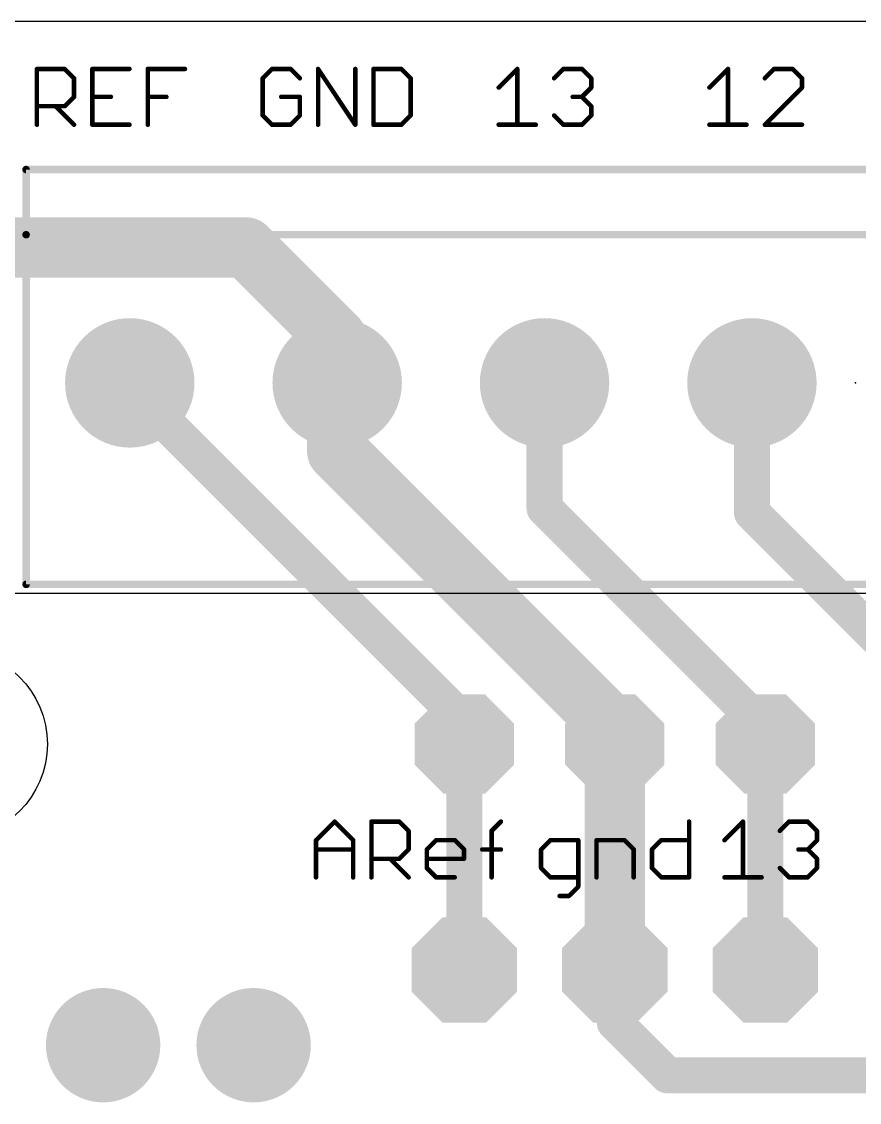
# Model space of a CAD drawing. Extents: x -6.6 to 74.2, y -9.7 to 63.
# Drawn here: x 16.4 to 30.54, y 44.75 to 62.99 of the extents above; entities that cross this region are included whole.
import ezdxf

# ---------------------------------------------------------------- set-up
doc = ezdxf.new("R2010")
doc.units = 0
for name, color, linetype in [('1', 12, 'CONTINUOUS'), ('16', 132, 'CONTINUOUS'), ('17', 110, 'CONTINUOUS'), ('18', 110, 'CONTINUOUS'), ('20', 53, 'CONTINUOUS'), ('21', 253, 'CONTINUOUS'), ('22', 253, 'CONTINUOUS'), ('23', 53, 'CONTINUOUS'), ('51', 253, 'CONTINUOUS')]:
    doc.layers.add(name, color=color, linetype=linetype)

# ---------------------------------------------------------------- blocks, each defined once
blk = doc.blocks.new('RECT')
blk.add_solid([(-0.5, -0.5), (0.5, -0.5), (-0.5, 0.5), (0.5, 0.5)])
blk = doc.blocks.new('OCTAGONP')
at = {"const_width": 0.5}
blk.add_lwpolyline([(-0.25, -0.1036), (-0.25, 0.1036), (-0.1036, 0.25), (0.1036, 0.25), (0.25, 0.1036), (0.25, -0.1036), (0.1036, -0.25), (-0.1036, -0.25), (-0.25, -0.1036), (-0.25, 0.1036)], dxfattribs=at)
blk = doc.blocks.new('ROUNDP')
at = {"const_width": 0.5}
blk.add_lwpolyline([(0, -0.25, 1), (0, 0.25, 1), (0, -0.25)], format="xyb", dxfattribs=at)
blk = doc.blocks.new('ROUNDV')
at = {"const_width": 0.5}
blk.add_lwpolyline([(0, -0.25, 1), (0, 0.25, 1), (0, -0.25)], format="xyb", dxfattribs=at)

msp = doc.modelspace()

# ---------------------------------------------------------------- linework, layer by layer
at = {"layer": '1'}
for points, const_width in [([(21.73, 56.896), (21.73, 55.74)], 1.016), ([(18.23, 56.827), (18.23, 56.896)], 0.6096), ([(24.257, 50.8), (18.23, 56.827)], 0.6096), ([(21.73, 56.896), (21.717, 56.896)], 0.6096), ([(25.23, 54.78), (25.23, 56.896)], 0.6096), ([(28.73, 54.709), (28.73, 56.896)], 0.6096), ([(21.73, 55.74), (26.416, 51.054)], 1.016), ([(28.956, 51.054), (25.23, 54.78)], 0.6096), ([(31.623, 51.816), (28.73, 54.709)], 0.6096), ([(26.416, 51.054), (26.416, 50.8)], 1.016), ([(26.416, 50.8), (26.416, 46.99)], 1.016), ([(28.956, 50.8), (28.956, 51.054)], 0.6096), ([(23.876, 50.8), (24.257, 50.8)], 0.6096), ([(23.876, 46.99), (23.876, 50.8)], 0.6096), ([(28.956, 46.99), (28.956, 50.8)], 0.6096), ([(26.416, 46.99), (26.416, 46.101)], 0.6096), ([(26.416, 46.101), (27.305, 45.212)], 0.6096), ([(27.305, 45.212), (64.897, 45.212)], 0.6096)]:
    msp.add_lwpolyline(points, dxfattribs=dict(at, const_width=const_width))
for points, const_width in [([(21.984, 56.896, 1), (21.476, 56.896)], 0.508), ([(18.3378, 56.9348, 1), (18.1222, 56.7192)], 0.3048), ([(18.3824, 56.896, 1), (18.0776, 56.896)], 0.3048), ([(21.717, 57.0484, 1), (21.717, 56.7436)], 0.3048), ([(21.73, 56.7436, 1), (21.73, 57.0484)], 0.3048), ([(25.3824, 56.896, 1), (25.0776, 56.896)], 0.3048), ([(28.8824, 56.896, 1), (28.5776, 56.896)], 0.3048), ([(18.0776, 56.827, 1), (18.3824, 56.827)], 0.3048), ([(21.9096, 55.9196, 1), (21.5504, 55.5604)], 0.508), ([(21.476, 55.74, 1), (21.984, 55.74)], 0.508), ([(25.3378, 54.8878, 1), (25.1222, 54.6722)], 0.3048), ([(25.0776, 54.78, 1), (25.3824, 54.78)], 0.3048), ([(28.8378, 54.8168, 1), (28.6222, 54.6012)], 0.3048), ([(28.5776, 54.709, 1), (28.8824, 54.709)], 0.3048), ([(26.67, 51.054, 1), (26.162, 51.054)], 0.508), ([(26.2364, 50.8744, 1), (26.5956, 51.2336)], 0.508), ([(26.67, 50.8, 1), (26.162, 50.8)], 0.508), ([(29.1084, 51.054, 1), (28.8036, 51.054)], 0.3048), ([(28.8482, 50.9462, 1), (29.0638, 51.1618)], 0.3048), ([(23.876, 50.9524, 1), (23.876, 50.6476)], 0.3048), ([(24.0284, 50.8, 1), (23.7236, 50.8)], 0.3048), ([(24.257, 50.6476, 1), (24.257, 50.9524)], 0.3048), ([(29.1084, 50.8, 1), (28.8036, 50.8)], 0.3048), ([(24.1492, 50.6922, 1), (24.3648, 50.9078)], 0.3048), ([(26.162, 50.8, 1), (26.67, 50.8)], 0.508), ([(28.8036, 50.8, 1), (29.1084, 50.8)], 0.3048), ([(26.162, 46.99, 1), (26.67, 46.99)], 0.508), ([(26.5684, 46.99, 1), (26.2636, 46.99)], 0.3048), ([(23.7236, 46.99, 1), (24.0284, 46.99)], 0.3048), ([(28.8036, 46.99, 1), (29.1084, 46.99)], 0.3048), ([(26.5238, 46.2088, 1), (26.3082, 45.9932)], 0.3048), ([(26.2636, 46.101, 1), (26.5684, 46.101)], 0.3048), ([(27.305, 45.3644, 1), (27.305, 45.0596)], 0.3048), ([(27.1972, 45.1042, 1), (27.4128, 45.3198)], 0.3048)]:
    msp.add_lwpolyline(points, format="xyb", dxfattribs=dict(at, const_width=const_width))
at = {"layer": '16', "const_width": 1.016}
for points in [[(15.67, 59.182), (20.193, 59.182)], [(20.193, 59.182), (21.717, 57.658)], [(21.717, 57.658), (21.717, 56.909)], [(21.717, 56.909), (21.73, 56.896)]]:
    msp.add_lwpolyline(points, dxfattribs=at)
at = {"layer": '16', "const_width": 0.508}
for points in [[(20.3726, 59.3616, 1), (20.0134, 59.0024)], [(20.193, 58.928, 1), (20.193, 59.436)], [(21.971, 57.658, 1), (21.463, 57.658)], [(21.5374, 57.4784, 1), (21.8966, 57.8376)], [(21.8966, 57.0886, 1), (21.5374, 56.7294)], [(21.5504, 56.7164, 1), (21.9096, 57.0756)], [(21.463, 56.909, 1), (21.971, 56.909)]]:
    msp.add_lwpolyline(points, format="xyb", dxfattribs=at)
at = {"layer": '20'}
msp.add_line((74.168, 62.992), (7.62, 62.992), dxfattribs=at)
msp.add_circle((15.24, 50.8), 1.6, dxfattribs=at)
at = {"layer": '21'}
for points, const_width in [([(16.6625, 61.2521), (16.6625, 62.1927)], 0.0762), ([(16.6625, 62.1927), (17.1328, 62.1927)], 0.0762), ([(17.1328, 62.1927), (17.2896, 62.0359)], 0.0762), ([(18.2251, 62.1927), (17.5981, 62.1927)], 0.0762), ([(17.5981, 62.1927), (17.5981, 61.2521)], 0.0762), ([(18.5336, 61.2521), (18.5336, 62.1927)], 0.0762), ([(18.5336, 62.1927), (19.1606, 62.1927)], 0.0762), ([(20.6293, 62.1927), (20.4725, 62.0359)], 0.0762), ([(20.9428, 62.1927), (20.6293, 62.1927)], 0.0762), ([(21.0996, 62.0359), (20.9428, 62.1927)], 0.0762), ([(21.4081, 61.2521), (21.4081, 62.1927)], 0.0762), ([(21.4081, 62.1927), (22.0351, 61.2521)], 0.0762), ([(22.0351, 61.2521), (22.0351, 62.1927)], 0.0762), ([(22.3436, 62.1927), (22.3436, 61.2521)], 0.0762), ([(22.8139, 62.1927), (22.3436, 62.1927)], 0.0762), ([(22.9707, 62.0359), (22.8139, 62.1927)], 0.0762), ([(24.4561, 61.8792), (24.7696, 62.1927)], 0.0762), ([(24.7696, 62.1927), (24.7696, 61.2521)], 0.0762), ([(25.3916, 62.0359), (25.5483, 62.1927)], 0.0762), ([(25.5483, 62.1927), (25.8619, 62.1927)], 0.0762), ([(25.8619, 62.1927), (26.0187, 62.0359)], 0.0762), ([(28.0121, 61.8792), (28.3256, 62.1927)], 0.0762), ([(28.3256, 62.1927), (28.3256, 61.2521)], 0.0762), ([(29.1043, 62.1927), (28.9476, 62.0359)], 0.0762), ([(29.4179, 62.1927), (29.1043, 62.1927)], 0.0762), ([(29.5747, 62.0359), (29.4179, 62.1927)], 0.0762), ([(17.2896, 62.0359), (17.2896, 61.7224)], 0.0762), ([(20.4725, 62.0359), (20.4725, 61.4089)], 0.0762), ([(22.9707, 61.4089), (22.9707, 62.0359)], 0.0762), ([(26.0187, 62.0359), (26.0187, 61.8792)], 0.0762), ([(29.5747, 61.8792), (29.5747, 62.0359)], 0.0762), ([(26.0187, 61.8792), (25.8619, 61.7224)], 0.0762), ([(28.9476, 61.2521), (29.5747, 61.8792)], 0.0762), ([(17.2896, 61.7224), (17.1328, 61.5656)], 0.0762), ([(17.5981, 61.7224), (17.9116, 61.7224)], 0.0762), ([(18.5336, 61.7224), (18.8471, 61.7224)], 0.0762), ([(21.0996, 61.7224), (20.7861, 61.7224)], 0.0762), ([(21.0996, 61.4089), (21.0996, 61.7224)], 0.0762), ([(25.8619, 61.7224), (25.7051, 61.7224)], 0.0762), ([(25.8619, 61.7224), (26.0187, 61.5656)], 0.0762), ([(17.1328, 61.5656), (16.6625, 61.5656)], 0.0762), ([(16.9761, 61.5656), (17.2896, 61.2521)], 0.0762), ([(26.0187, 61.5656), (26.0187, 61.4089)], 0.0762), ([(17.5981, 61.2521), (18.2251, 61.2521)], 0.0762), ([(20.4725, 61.4089), (20.6293, 61.2521)], 0.0762), ([(20.6293, 61.2521), (20.9428, 61.2521)], 0.0762), ([(20.9428, 61.2521), (21.0996, 61.4089)], 0.0762), ([(22.3436, 61.2521), (22.8139, 61.2521)], 0.0762), ([(22.8139, 61.2521), (22.9707, 61.4089)], 0.0762), ([(24.4561, 61.2521), (25.0831, 61.2521)], 0.0762), ([(25.5483, 61.2521), (25.3916, 61.4089)], 0.0762), ([(25.8619, 61.2521), (25.5483, 61.2521)], 0.0762), ([(26.0187, 61.4089), (25.8619, 61.2521)], 0.0762), ([(28.0121, 61.2521), (28.6391, 61.2521)], 0.0762), ([(29.5747, 61.2521), (28.9476, 61.2521)], 0.0762), ([(44.48, 60.496), (16.48, 60.496)], 0.127), ([(16.48, 60.496), (16.48, 59.396)], 0.127), ([(16.48, 59.396), (16.48, 53.496)], 0.127), ([(44.48, 59.396), (16.48, 59.396)], 0.127), ([(16.48, 53.496), (44.48, 53.496)], 0.127), ([(21.3729, 49.1792), (21.6864, 49.4927)], 0.0762), ([(21.6864, 49.4927), (21.9999, 49.1792)], 0.0762), ([(22.3084, 48.5521), (22.3084, 49.4927)], 0.0762), ([(22.3084, 49.4927), (22.7787, 49.4927)], 0.0762), ([(22.7787, 49.4927), (22.9354, 49.3359)], 0.0762), ([(24.3362, 49.3359), (24.493, 49.4927)], 0.0762), ([(27.6697, 49.4927), (27.6697, 48.5521)], 0.0762), ([(28.2661, 49.1792), (28.5796, 49.4927)], 0.0762), ([(28.5796, 49.4927), (28.5796, 48.5521)], 0.0762), ([(29.2016, 49.3359), (29.3583, 49.4927)], 0.0762), ([(29.3583, 49.4927), (29.6719, 49.4927)], 0.0762), ([(29.6719, 49.4927), (29.8286, 49.3359)], 0.0762), ([(22.9354, 49.3359), (22.9354, 49.0224)], 0.0762), ([(24.3362, 48.5521), (24.3362, 49.3359)], 0.0762), ([(29.8286, 49.3359), (29.8286, 49.1792)], 0.0762), ([(21.3729, 48.5521), (21.3729, 49.1792)], 0.0762), ([(21.3729, 49.0224), (21.9999, 49.0224)], 0.0762), ([(21.9999, 49.1792), (21.9999, 48.5521)], 0.0762), ([(22.9354, 49.0224), (22.7787, 48.8656)], 0.0762), ([(23.2439, 49.0224), (23.4007, 49.1792)], 0.0762), ([(23.2439, 48.7089), (23.2439, 49.0224)], 0.0762), ([(23.4007, 49.1792), (23.7142, 49.1792)], 0.0762), ([(23.7142, 49.1792), (23.871, 49.0224)], 0.0762), ([(23.871, 49.0224), (23.871, 48.8656)], 0.0762), ([(24.1794, 49.0224), (24.493, 49.0224)], 0.0762), ([(25.3283, 49.1792), (25.1715, 49.0224)], 0.0762), ([(25.1715, 49.0224), (25.1715, 48.7089)], 0.0762), ([(25.7986, 49.1792), (25.3283, 49.1792)], 0.0762), ([(25.7986, 48.3953), (25.7986, 49.1792)], 0.0762), ([(26.1071, 48.5521), (26.1071, 49.1792)], 0.0762), ([(26.1071, 49.1792), (26.5774, 49.1792)], 0.0762), ([(26.5774, 49.1792), (26.7341, 49.0224)], 0.0762), ([(26.7341, 49.0224), (26.7341, 48.5521)], 0.0762), ([(27.0426, 49.0224), (27.1993, 49.1792)], 0.0762), ([(27.0426, 48.7089), (27.0426, 49.0224)], 0.0762), ([(27.1993, 49.1792), (27.6697, 49.1792)], 0.0762), ([(29.6719, 49.0224), (29.5151, 49.0224)], 0.0762), ([(29.8286, 49.1792), (29.6719, 49.0224)], 0.0762), ([(29.6719, 49.0224), (29.8286, 48.8656)], 0.0762), ([(22.7787, 48.8656), (22.3084, 48.8656)], 0.0762), ([(22.6219, 48.8656), (22.9354, 48.5521)], 0.0762), ([(23.871, 48.8656), (23.2439, 48.8656)], 0.0762), ([(29.8286, 48.8656), (29.8286, 48.7089)], 0.0762), ([(23.4007, 48.5521), (23.2439, 48.7089)], 0.0762), ([(25.1715, 48.7089), (25.3283, 48.5521)], 0.0762), ([(27.1993, 48.5521), (27.0426, 48.7089)], 0.0762), ([(29.3583, 48.5521), (29.2016, 48.7089)], 0.0762), ([(29.8286, 48.7089), (29.6719, 48.5521)], 0.0762), ([(23.7142, 48.5521), (23.4007, 48.5521)], 0.0762), ([(25.3283, 48.5521), (25.7986, 48.5521)], 0.0762), ([(27.6697, 48.5521), (27.1993, 48.5521)], 0.0762), ([(28.2661, 48.5521), (28.8931, 48.5521)], 0.0762), ([(29.6719, 48.5521), (29.3583, 48.5521)], 0.0762), ([(25.6418, 48.2386), (25.7986, 48.3953)], 0.0762), ([(25.4851, 48.2386), (25.6418, 48.2386)], 0.0762)]:
    msp.add_lwpolyline(points, dxfattribs=dict(at, const_width=const_width))
for points, const_width in [([(16.6816, 62.1927, 1), (16.6435, 62.1927)], 0.0381), ([(16.6625, 62.2118, 1), (16.6625, 62.1737)], 0.0381), ([(17.1463, 62.2062, 1), (17.1194, 62.1792)], 0.0381), ([(17.1328, 62.1737, 1), (17.1328, 62.2118)], 0.0381), ([(17.5981, 62.2118, 1), (17.5981, 62.1737)], 0.0381), ([(17.6171, 62.1927, 1), (17.579, 62.1927)], 0.0381), ([(18.2251, 62.1737, 1), (18.2251, 62.2118)], 0.0381), ([(18.5526, 62.1927, 1), (18.5145, 62.1927)], 0.0381), ([(18.5336, 62.2118, 1), (18.5336, 62.1737)], 0.0381), ([(19.1606, 62.1737, 1), (19.1606, 62.2118)], 0.0381), ([(20.6293, 62.2118, 1), (20.6293, 62.1737)], 0.0381), ([(20.6428, 62.1792, 1), (20.6158, 62.2062)], 0.0381), ([(20.9563, 62.2062, 1), (20.9294, 62.1792)], 0.0381), ([(20.9428, 62.1737, 1), (20.9428, 62.2118)], 0.0381), ([(21.4271, 62.1927, 1), (21.389, 62.1927)], 0.0381), ([(21.4239, 62.2033, 1), (21.3922, 62.1821)], 0.0381), ([(22.0542, 62.1927, 1), (22.0161, 62.1927)], 0.0381), ([(22.3626, 62.1927, 1), (22.3245, 62.1927)], 0.0381), ([(22.3436, 62.2118, 1), (22.3436, 62.1737)], 0.0381), ([(22.8274, 62.2062, 1), (22.8004, 62.1792)], 0.0381), ([(22.8139, 62.1737, 1), (22.8139, 62.2118)], 0.0381), ([(24.7886, 62.1927, 1), (24.7505, 62.1927)], 0.0381), ([(24.7831, 62.1792, 1), (24.7561, 62.2062)], 0.0381), ([(25.5483, 62.2118, 1), (25.5483, 62.1737)], 0.0381), ([(25.5618, 62.1792, 1), (25.5349, 62.2062)], 0.0381), ([(25.8754, 62.2062, 1), (25.8484, 62.1792)], 0.0381), ([(25.8619, 62.1737, 1), (25.8619, 62.2118)], 0.0381), ([(28.3446, 62.1927, 1), (28.3065, 62.1927)], 0.0381), ([(28.3391, 62.1792, 1), (28.3121, 62.2062)], 0.0381), ([(29.1043, 62.2118, 1), (29.1043, 62.1737)], 0.0381), ([(29.1178, 62.1792, 1), (29.0909, 62.2062)], 0.0381), ([(29.4314, 62.2062, 1), (29.4044, 62.1792)], 0.0381), ([(29.4179, 62.1737, 1), (29.4179, 62.2118)], 0.0381), ([(17.3087, 62.0359, 1), (17.2706, 62.0359)], 0.0381), ([(17.2761, 62.0225, 1), (17.3031, 62.0494)], 0.0381), ([(20.4916, 62.0359, 1), (20.4535, 62.0359)], 0.0381), ([(20.4591, 62.0494, 1), (20.486, 62.0225)], 0.0381), ([(21.0861, 62.0225, 1), (21.1131, 62.0494)], 0.0381), ([(22.9897, 62.0359, 1), (22.9516, 62.0359)], 0.0381), ([(22.9572, 62.0225, 1), (22.9841, 62.0494)], 0.0381), ([(25.3781, 62.0494, 1), (25.4051, 62.0225)], 0.0381), ([(26.0377, 62.0359, 1), (25.9996, 62.0359)], 0.0381), ([(26.0052, 62.0225, 1), (26.0321, 62.0494)], 0.0381), ([(28.9341, 62.0494, 1), (28.9611, 62.0225)], 0.0381), ([(29.5937, 62.0359, 1), (29.5556, 62.0359)], 0.0381), ([(29.5612, 62.0225, 1), (29.5881, 62.0494)], 0.0381), ([(24.4426, 61.8926, 1), (24.4695, 61.8657)], 0.0381), ([(25.9996, 61.8792, 1), (26.0377, 61.8792)], 0.0381), ([(26.0321, 61.8657, 1), (26.0052, 61.8926)], 0.0381), ([(27.9986, 61.8926, 1), (28.0255, 61.8657)], 0.0381), ([(29.5556, 61.8792, 1), (29.5937, 61.8792)], 0.0381), ([(29.5881, 61.8657, 1), (29.5612, 61.8926)], 0.0381), ([(17.2706, 61.7224, 1), (17.3087, 61.7224)], 0.0381), ([(17.3031, 61.7089, 1), (17.2761, 61.7359)], 0.0381), ([(17.5981, 61.7415, 1), (17.5981, 61.7034)], 0.0381), ([(17.9116, 61.7034, 1), (17.9116, 61.7415)], 0.0381), ([(18.5336, 61.7415, 1), (18.5336, 61.7034)], 0.0381), ([(18.8471, 61.7034, 1), (18.8471, 61.7415)], 0.0381), ([(20.7861, 61.7415, 1), (20.7861, 61.7034)], 0.0381), ([(21.1187, 61.7224, 1), (21.0806, 61.7224)], 0.0381), ([(21.0996, 61.7034, 1), (21.0996, 61.7415)], 0.0381), ([(25.7051, 61.7415, 1), (25.7051, 61.7034)], 0.0381), ([(25.8754, 61.7359, 1), (25.8484, 61.7089)], 0.0381), ([(25.8484, 61.7359, 1), (25.8754, 61.7089)], 0.0381), ([(25.8619, 61.7034, 1), (25.8619, 61.7415)], 0.0381), ([(16.6625, 61.5847, 1), (16.6625, 61.5466)], 0.0381), ([(16.9895, 61.5791, 1), (16.9626, 61.5522)], 0.0381), ([(17.1194, 61.5791, 1), (17.1463, 61.5522)], 0.0381), ([(17.1328, 61.5466, 1), (17.1328, 61.5847)], 0.0381), ([(26.0377, 61.5656, 1), (25.9996, 61.5656)], 0.0381), ([(26.0052, 61.5522, 1), (26.0321, 61.5791)], 0.0381), ([(17.2761, 61.2386, 1), (17.3031, 61.2656)], 0.0381), ([(17.5981, 61.2712, 1), (17.5981, 61.2331)], 0.0381), ([(18.2251, 61.2331, 1), (18.2251, 61.2712)], 0.0381), ([(20.4535, 61.4089, 1), (20.4916, 61.4089)], 0.0381), ([(20.486, 61.4223, 1), (20.4591, 61.3954)], 0.0381), ([(20.6293, 61.2712, 1), (20.6293, 61.2331)], 0.0381), ([(20.6158, 61.2386, 1), (20.6428, 61.2656)], 0.0381), ([(20.9294, 61.2656, 1), (20.9563, 61.2386)], 0.0381), ([(20.9428, 61.2331, 1), (20.9428, 61.2712)], 0.0381), ([(21.0806, 61.4089, 1), (21.1187, 61.4089)], 0.0381), ([(21.1131, 61.3954, 1), (21.0861, 61.4223)], 0.0381), ([(22.0193, 61.2415, 1), (22.051, 61.2627)], 0.0381), ([(22.3436, 61.2712, 1), (22.3436, 61.2331)], 0.0381), ([(22.8004, 61.2656, 1), (22.8274, 61.2386)], 0.0381), ([(22.8139, 61.2331, 1), (22.8139, 61.2712)], 0.0381), ([(22.9516, 61.4089, 1), (22.9897, 61.4089)], 0.0381), ([(22.9841, 61.3954, 1), (22.9572, 61.4223)], 0.0381), ([(24.4561, 61.2712, 1), (24.4561, 61.2331)], 0.0381), ([(25.0831, 61.2331, 1), (25.0831, 61.2712)], 0.0381), ([(25.4051, 61.4223, 1), (25.3781, 61.3954)], 0.0381), ([(25.5483, 61.2712, 1), (25.5483, 61.2331)], 0.0381), ([(25.5349, 61.2386, 1), (25.5618, 61.2656)], 0.0381), ([(25.8484, 61.2656, 1), (25.8754, 61.2386)], 0.0381), ([(25.8619, 61.2331, 1), (25.8619, 61.2712)], 0.0381), ([(25.9996, 61.4089, 1), (26.0377, 61.4089)], 0.0381), ([(26.0321, 61.3954, 1), (26.0052, 61.4223)], 0.0381), ([(28.0121, 61.2712, 1), (28.0121, 61.2331)], 0.0381), ([(28.6391, 61.2331, 1), (28.6391, 61.2712)], 0.0381), ([(28.9476, 61.2712, 1), (28.9476, 61.2331)], 0.0381), ([(28.9341, 61.2656, 1), (28.9611, 61.2386)], 0.0381), ([(29.5747, 61.2331, 1), (29.5747, 61.2712)], 0.0381), ([(16.6435, 61.2521, 1), (16.6816, 61.2521)], 0.0381), ([(17.579, 61.2521, 1), (17.6171, 61.2521)], 0.0381), ([(18.5145, 61.2521, 1), (18.5526, 61.2521)], 0.0381), ([(21.389, 61.2521, 1), (21.4271, 61.2521)], 0.0381), ([(22.0161, 61.2521, 1), (22.0542, 61.2521)], 0.0381), ([(22.3245, 61.2521, 1), (22.3626, 61.2521)], 0.0381), ([(24.7505, 61.2521, 1), (24.7886, 61.2521)], 0.0381), ([(28.3065, 61.2521, 1), (28.3446, 61.2521)], 0.0381), ([(16.48, 60.5278, 1), (16.48, 60.4642)], 0.0635), ([(16.5117, 60.496, 1), (16.4483, 60.496)], 0.0635), ([(16.48, 59.4278, 1), (16.48, 59.3642)], 0.0635), ([(16.5117, 59.396, 1), (16.4483, 59.396)], 0.0635), ([(16.4483, 59.396, 1), (16.5117, 59.396)], 0.0635), ([(16.48, 53.5278, 1), (16.48, 53.4642)], 0.0635), ([(16.4483, 53.496, 1), (16.5117, 53.496)], 0.0635), ([(21.6999, 49.5062, 1), (21.6729, 49.4792)], 0.0381), ([(21.6999, 49.4792, 1), (21.6729, 49.5062)], 0.0381), ([(22.3084, 49.5118, 1), (22.3084, 49.4737)], 0.0381), ([(22.3274, 49.4927, 1), (22.2893, 49.4927)], 0.0381), ([(22.7922, 49.5062, 1), (22.7652, 49.4792)], 0.0381), ([(22.7787, 49.4737, 1), (22.7787, 49.5118)], 0.0381), ([(24.5064, 49.4792, 1), (24.4795, 49.5062)], 0.0381), ([(27.6887, 49.4927, 1), (27.6506, 49.4927)], 0.0381), ([(28.5986, 49.4927, 1), (28.5605, 49.4927)], 0.0381), ([(28.5931, 49.4792, 1), (28.5661, 49.5062)], 0.0381), ([(29.3583, 49.5118, 1), (29.3583, 49.4737)], 0.0381), ([(29.3718, 49.4792, 1), (29.3449, 49.5062)], 0.0381), ([(29.6854, 49.5062, 1), (29.6584, 49.4792)], 0.0381), ([(29.6719, 49.4737, 1), (29.6719, 49.5118)], 0.0381), ([(22.9545, 49.3359, 1), (22.9164, 49.3359)], 0.0381), ([(22.922, 49.3225, 1), (22.9489, 49.3494)], 0.0381), ([(24.3552, 49.3359, 1), (24.3171, 49.3359)], 0.0381), ([(24.3227, 49.3494, 1), (24.3497, 49.3225)], 0.0381), ([(29.1881, 49.3494, 1), (29.2151, 49.3225)], 0.0381), ([(29.8477, 49.3359, 1), (29.8096, 49.3359)], 0.0381), ([(29.8152, 49.3225, 1), (29.8421, 49.3494)], 0.0381), ([(21.3919, 49.1792, 1), (21.3538, 49.1792)], 0.0381), ([(21.3594, 49.1926, 1), (21.3863, 49.1657)], 0.0381), ([(21.3729, 49.0415, 1), (21.3729, 49.0034)], 0.0381), ([(22.019, 49.1792, 1), (21.9809, 49.1792)], 0.0381), ([(21.9865, 49.1657, 1), (22.0134, 49.1926)], 0.0381), ([(21.9999, 49.0034, 1), (21.9999, 49.0415)], 0.0381), ([(22.9489, 49.0089, 1), (22.922, 49.0359)], 0.0381), ([(23.263, 49.0224, 1), (23.2248, 49.0224)], 0.0381), ([(23.4007, 49.1982, 1), (23.4007, 49.1601)], 0.0381), ([(23.4141, 49.1657, 1), (23.3872, 49.1926)], 0.0381), ([(23.7277, 49.1926, 1), (23.7007, 49.1657)], 0.0381), ([(23.7142, 49.1601, 1), (23.7142, 49.1982)], 0.0381), ([(23.89, 49.0224, 1), (23.8519, 49.0224)], 0.0381), ([(24.1794, 49.0415, 1), (24.1794, 49.0034)], 0.0381), ([(24.493, 49.0034, 1), (24.493, 49.0415)], 0.0381), ([(25.1906, 49.0224, 1), (25.1525, 49.0224)], 0.0381), ([(25.3283, 49.1982, 1), (25.3283, 49.1601)], 0.0381), ([(25.3418, 49.1657, 1), (25.3148, 49.1926)], 0.0381), ([(25.8177, 49.1792, 1), (25.7796, 49.1792)], 0.0381), ([(25.7986, 49.1601, 1), (25.7986, 49.1982)], 0.0381), ([(26.1261, 49.1792, 1), (26.088, 49.1792)], 0.0381), ([(26.1071, 49.1982, 1), (26.1071, 49.1601)], 0.0381), ([(26.5908, 49.1926, 1), (26.5639, 49.1657)], 0.0381), ([(26.5774, 49.1601, 1), (26.5774, 49.1982)], 0.0381), ([(26.7532, 49.0224, 1), (26.7151, 49.0224)], 0.0381), ([(27.0616, 49.0224, 1), (27.0235, 49.0224)], 0.0381), ([(27.1993, 49.1982, 1), (27.1993, 49.1601)], 0.0381), ([(27.2128, 49.1657, 1), (27.1859, 49.1926)], 0.0381), ([(27.6697, 49.1601, 1), (27.6697, 49.1982)], 0.0381), ([(28.2526, 49.1926, 1), (28.2795, 49.1657)], 0.0381), ([(29.5151, 49.0415, 1), (29.5151, 49.0034)], 0.0381), ([(29.6854, 49.0359, 1), (29.6584, 49.0089)], 0.0381), ([(29.6719, 49.0034, 1), (29.6719, 49.0415)], 0.0381), ([(29.8096, 49.1792, 1), (29.8477, 49.1792)], 0.0381), ([(29.8421, 49.1657, 1), (29.8152, 49.1926)], 0.0381), ([(22.3084, 48.8847, 1), (22.3084, 48.8466)], 0.0381), ([(22.6354, 48.8791, 1), (22.6084, 48.8522)], 0.0381), ([(22.7652, 48.8791, 1), (22.7922, 48.8522)], 0.0381), ([(22.7787, 48.8466, 1), (22.7787, 48.8847)], 0.0381), ([(22.9164, 49.0224, 1), (22.9545, 49.0224)], 0.0381), ([(23.2304, 49.0359, 1), (23.2574, 49.0089)], 0.0381), ([(23.2439, 48.8847, 1), (23.2439, 48.8466)], 0.0381), ([(23.8519, 48.8656, 1), (23.89, 48.8656)], 0.0381), ([(23.8575, 49.0089, 1), (23.8844, 49.0359)], 0.0381), ([(23.871, 48.8466, 1), (23.871, 48.8847)], 0.0381), ([(25.1581, 49.0359, 1), (25.185, 49.0089)], 0.0381), ([(26.7207, 49.0089, 1), (26.7476, 49.0359)], 0.0381), ([(27.0291, 49.0359, 1), (27.0561, 49.0089)], 0.0381), ([(29.6584, 49.0359, 1), (29.6854, 49.0089)], 0.0381), ([(29.8477, 48.8656, 1), (29.8096, 48.8656)], 0.0381), ([(29.8152, 48.8522, 1), (29.8421, 48.8791)], 0.0381), ([(23.2248, 48.7089, 1), (23.263, 48.7089)], 0.0381), ([(23.2574, 48.7223, 1), (23.2304, 48.6954)], 0.0381), ([(25.1525, 48.7089, 1), (25.1906, 48.7089)], 0.0381), ([(25.185, 48.7223, 1), (25.1581, 48.6954)], 0.0381), ([(27.0235, 48.7089, 1), (27.0616, 48.7089)], 0.0381), ([(27.0561, 48.7223, 1), (27.0291, 48.6954)], 0.0381), ([(29.2151, 48.7223, 1), (29.1881, 48.6954)], 0.0381), ([(29.8096, 48.7089, 1), (29.8477, 48.7089)], 0.0381), ([(29.8421, 48.6954, 1), (29.8152, 48.7223)], 0.0381), ([(21.3538, 48.5521, 1), (21.3919, 48.5521)], 0.0381), ([(21.9809, 48.5521, 1), (22.019, 48.5521)], 0.0381), ([(22.2893, 48.5521, 1), (22.3274, 48.5521)], 0.0381), ([(22.922, 48.5386, 1), (22.9489, 48.5656)], 0.0381), ([(23.4007, 48.5712, 1), (23.4007, 48.5331)], 0.0381), ([(23.3872, 48.5386, 1), (23.4141, 48.5656)], 0.0381), ([(23.7142, 48.5331, 1), (23.7142, 48.5712)], 0.0381), ([(24.3171, 48.5521, 1), (24.3552, 48.5521)], 0.0381), ([(25.3283, 48.5712, 1), (25.3283, 48.5331)], 0.0381), ([(25.3148, 48.5386, 1), (25.3418, 48.5656)], 0.0381), ([(25.7986, 48.5331, 1), (25.7986, 48.5712)], 0.0381), ([(26.088, 48.5521, 1), (26.1261, 48.5521)], 0.0381), ([(26.7151, 48.5521, 1), (26.7532, 48.5521)], 0.0381), ([(27.1993, 48.5712, 1), (27.1993, 48.5331)], 0.0381), ([(27.1859, 48.5386, 1), (27.2128, 48.5656)], 0.0381), ([(27.6506, 48.5521, 1), (27.6887, 48.5521)], 0.0381), ([(27.6697, 48.5331, 1), (27.6697, 48.5712)], 0.0381), ([(28.2661, 48.5712, 1), (28.2661, 48.5331)], 0.0381), ([(28.5605, 48.5521, 1), (28.5986, 48.5521)], 0.0381), ([(28.8931, 48.5331, 1), (28.8931, 48.5712)], 0.0381), ([(29.3583, 48.5712, 1), (29.3583, 48.5331)], 0.0381), ([(29.3449, 48.5386, 1), (29.3718, 48.5656)], 0.0381), ([(29.6584, 48.5656, 1), (29.6854, 48.5386)], 0.0381), ([(29.6719, 48.5331, 1), (29.6719, 48.5712)], 0.0381), ([(25.7796, 48.3953, 1), (25.8177, 48.3953)], 0.0381), ([(25.8121, 48.3819, 1), (25.7851, 48.4088)], 0.0381), ([(25.4851, 48.2576, 1), (25.4851, 48.2195)], 0.0381), ([(25.6284, 48.252, 1), (25.6553, 48.2251)], 0.0381), ([(25.6418, 48.2195, 1), (25.6418, 48.2576)], 0.0381)]:
    msp.add_lwpolyline(points, format="xyb", dxfattribs=dict(at, const_width=const_width))
at = {"layer": '22'}
msp.add_line((64.516, 53.34), (0, 53.34), dxfattribs=at)
at = {"layer": '23'}
msp.add_point((30.48, 56.896), dxfattribs=at)

# ---------------------------------------------------------------- block references
at = {"layer": '17'}
for name, p, xscale, yscale, rotation in [('ROUNDP', (18.23, 56.896), 2.1844, 2.1844, 180), ('ROUNDP', (18.23, 56.896), 2.1844, 2.1844, 180), ('ROUNDP', (21.73, 56.896), 2.1844, 2.1844, 180), ('ROUNDP', (21.73, 56.896), 2.1844, 2.1844, 180), ('ROUNDP', (25.23, 56.896), 2.1844, 2.1844, 180), ('ROUNDP', (25.23, 56.896), 2.1844, 2.1844, 180), ('ROUNDP', (28.73, 56.896), 2.1844, 2.1844, 180), ('ROUNDP', (28.73, 56.896), 2.1844, 2.1844, 180), ('OCTAGONP', (23.876, 46.99), 1.778, 1.778, 90), ('OCTAGONP', (23.876, 46.99), 1.778, 1.778, 90), ('OCTAGONP', (26.416, 46.99), 1.778, 1.778, 90), ('OCTAGONP', (26.416, 46.99), 1.778, 1.778, 90), ('OCTAGONP', (28.956, 46.99), 1.778, 1.778, 90), ('OCTAGONP', (28.956, 46.99), 1.778, 1.778, 90)]:
    msp.add_blockref(name, p, dxfattribs=dict(at, xscale=xscale, yscale=yscale, rotation=rotation))
at = {"layer": '17', "xscale": 1.6764, "yscale": 1.6764}
for p in [(23.876, 50.8), (23.876, 50.8), (26.416, 50.8), (26.416, 50.8), (28.956, 50.8), (28.956, 50.8)]:
    msp.add_blockref('OCTAGONP', p, dxfattribs=at)
at = {"layer": '18', "xscale": 1.9304, "yscale": 1.9304}
for p in [(17.78, 45.72), (17.78, 45.72), (20.32, 45.72), (20.32, 45.72)]:
    msp.add_blockref('ROUNDV', p, dxfattribs=at)
at = {"layer": '51', "xscale": 0.508, "yscale": 0.508}
for p in [(23.876, 46.99), (26.416, 46.99), (28.956, 46.99)]:
    msp.add_blockref('RECT', p, dxfattribs=at)

doc.saveas('drawing.dxf')
